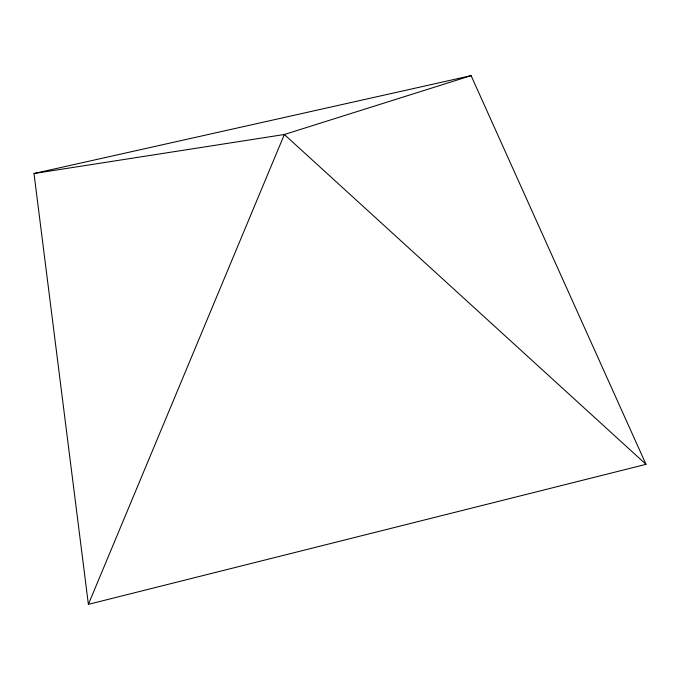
<?xml version="1.0" encoding="UTF-8"?>
<svg xmlns="http://www.w3.org/2000/svg" width="680" height="680" viewBox="0 0 680 680"><rect width="100%" height="100%" fill="white"/><g stroke="black" fill="none" stroke-linecap="round" stroke-linejoin="round"><path stroke-width="1.02" d="M88.383 604.358L284.35 134.504L471.104 75.641L646 464.338L88.383 604.358L34 173.519L471.104 75.641M34 173.519L284.35 134.504L646 464.338"/></g></svg>
